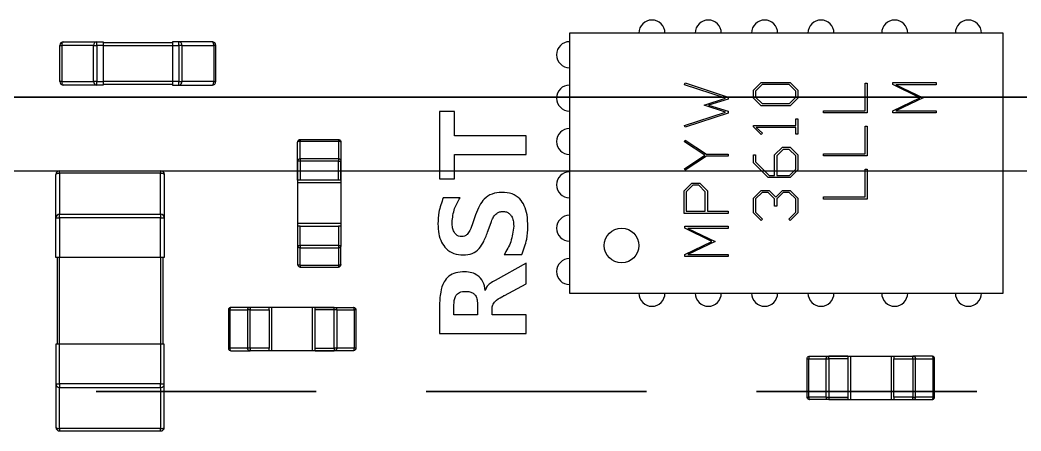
# Model space of a CAD drawing. Header units: millimetres. Extents: x 76 to 188, y 101 to 163.
# Drawn here: x 123.14 to 128.92, y 115.95 to 118.31 of the extents above; entities that cross this region are included whole.
import ezdxf

# ---------------------------------------------------------------- set-up
doc = ezdxf.new("R2010")
doc.units = ezdxf.units.MM
doc.linetypes.add('HIDDEN', pattern=[1.905, 1.27, -0.635])

msp = doc.modelspace()

# ---------------------------------------------------------------- linework, layer by layer
at = {"color": 7, "linetype": 'Continuous', "lineweight": 25}
for p, q in [((126.3143, 118.2394), (126.3143, 116.7394)), ((128.8143, 118.2394), (126.3143, 118.2394)), ((128.8143, 116.7394), (128.8143, 118.2394)), ((123.3956, 118.1894), (123.5881, 118.1894)), ((123.5881, 118.1681), (123.5881, 118.1894)), ((123.5881, 118.1894), (123.6243, 118.1894)), ((123.6243, 118.1894), (123.6243, 118.1681)), ((124.0243, 118.1831), (123.6243, 118.1831)), ((124.0605, 118.1894), (124.0243, 118.1894)), ((124.0243, 118.1894), (124.0243, 118.1681)), ((124.0605, 118.1681), (124.0605, 118.1894)), ((124.2531, 118.1894), (124.0605, 118.1894)), ((123.3743, 118.1681), (123.3866, 118.1681)), ((123.3743, 117.9606), (123.3743, 118.1681)), ((123.3866, 118.1681), (123.3866, 117.9606)), ((123.5689, 118.1681), (123.3866, 118.1681)), ((123.5689, 118.1681), (123.5881, 118.1681)), ((123.5689, 117.9606), (123.5689, 118.1681)), ((123.6243, 118.1681), (123.5881, 118.1681)), ((123.5881, 118.1681), (123.5881, 117.9606)), ((123.6243, 118.1681), (123.6243, 117.9606)), ((123.6243, 118.1681), (124.0243, 118.1681)), ((124.0243, 118.1681), (124.0243, 117.9606)), ((124.0243, 118.1681), (124.0605, 118.1681)), ((124.0605, 118.1681), (124.0605, 117.9606)), ((124.0798, 118.1681), (124.0605, 118.1681)), ((124.0798, 117.9606), (124.0798, 118.1681)), ((124.0798, 118.1681), (124.262, 118.1681)), ((124.262, 118.1681), (124.262, 117.9606)), ((124.2743, 118.1681), (124.262, 118.1681)), ((124.2743, 117.9606), (124.2743, 118.1681)), ((123.3866, 117.9606), (123.3743, 117.9606)), ((123.3866, 117.9606), (123.5689, 117.9606)), ((123.5881, 117.9606), (123.5689, 117.9606)), ((123.5881, 117.9394), (123.5881, 117.9606)), ((123.5881, 117.9606), (123.6243, 117.9606)), ((123.6243, 117.9606), (123.6243, 117.9394)), ((124.0243, 117.9606), (123.6243, 117.9606)), ((124.0605, 117.9606), (124.0243, 117.9606)), ((124.0243, 117.9606), (124.0243, 117.9394)), ((124.0605, 117.9394), (124.0605, 117.9606)), ((124.0605, 117.9606), (124.0798, 117.9606)), ((124.262, 117.9606), (124.0798, 117.9606)), ((124.262, 117.9606), (124.2743, 117.9606)), ((126.9772, 117.9405), (126.9806, 117.9516)), ((126.9806, 117.9516), (127.2281, 117.8697)), ((127.3756, 117.91), (127.4198, 117.9543)), ((127.4198, 117.9543), (127.5865, 117.9543)), ((127.5865, 117.9543), (127.6306, 117.91)), ((128.0187, 117.7914), (128.0187, 117.9505)), ((128.0187, 117.9505), (128.0306, 117.9505)), ((128.0306, 117.9505), (128.0306, 117.7791)), ((128.1781, 117.942), (128.1781, 117.9535)), ((128.1781, 117.9535), (128.4281, 117.9535)), ((128.4281, 117.9535), (128.4281, 117.9411)), ((123.5881, 117.9394), (123.3956, 117.9394)), ((123.6243, 117.9394), (123.5881, 117.9394)), ((123.6243, 117.9456), (124.0243, 117.9456)), ((124.0243, 117.9394), (124.0605, 117.9394)), ((124.0605, 117.9394), (124.2531, 117.9394)), ((127.2128, 117.8645), (126.9772, 117.9405)), ((127.3756, 117.8645), (127.3756, 117.91)), ((127.4244, 117.942), (127.3875, 117.905)), ((127.3875, 117.905), (127.3875, 117.8695)), ((127.5817, 117.942), (127.4244, 117.942)), ((127.6187, 117.905), (127.5817, 117.942)), ((127.6187, 117.8693), (127.6187, 117.905)), ((127.6306, 117.91), (127.6306, 117.8645)), ((128.3341, 117.8662), (128.1781, 117.942)), ((128.1964, 117.9411), (128.3531, 117.8662)), ((128.4281, 117.9411), (128.1964, 117.9411)), ((127.0913, 117.8238), (127.2128, 117.8645)), ((127.2281, 117.8591), (127.1149, 117.824)), ((127.2281, 117.8697), (127.2281, 117.8591)), ((127.4196, 117.8204), (127.3756, 117.8645)), ((127.3875, 117.8695), (127.4244, 117.8327)), ((127.4244, 117.8327), (127.5819, 117.8327)), ((127.5819, 117.8327), (127.6187, 117.8693)), ((127.6306, 117.8645), (127.5867, 117.8204)), ((128.1781, 117.7903), (128.3341, 117.8662)), ((128.3531, 117.8662), (128.1964, 117.7914)), ((125.5641, 117.7872), (125.5641, 117.3995)), ((125.6507, 117.7872), (125.5641, 117.7872)), ((125.6507, 117.6476), (125.6507, 117.7872)), ((126.9772, 117.7072), (127.2128, 117.7835)), ((127.2281, 117.7782), (126.9806, 117.6964)), ((127.2128, 117.7835), (127.0913, 117.8238)), ((127.1149, 117.824), (127.2281, 117.7887)), ((127.2281, 117.7887), (127.2281, 117.7782)), ((127.5867, 117.8204), (127.4196, 117.8204)), ((127.7781, 117.7914), (128.0187, 117.7914)), ((127.7781, 117.7791), (127.7781, 117.7914)), ((128.0306, 117.7791), (127.7781, 117.7791)), ((128.1781, 117.7791), (128.1781, 117.7903)), ((128.4281, 117.7791), (128.1781, 117.7791)), ((128.1964, 117.7914), (128.4281, 117.7914)), ((128.4281, 117.7914), (128.4281, 117.7791)), ((127.6187, 117.7074), (127.6187, 117.7454)), ((127.6187, 117.7454), (127.6306, 117.7454)), ((127.6306, 117.7454), (127.6306, 117.6573)), ((126.9806, 117.6964), (126.9772, 117.7072)), ((127.3756, 117.7074), (127.6187, 117.7074)), ((127.3756, 117.6987), (127.3756, 117.7074)), ((127.42, 117.6554), (127.3756, 117.6987)), ((127.3912, 117.6953), (127.4274, 117.6627)), ((127.6187, 117.6953), (127.3912, 117.6953)), ((127.4274, 117.6627), (127.42, 117.6554)), ((127.6187, 117.6573), (127.6187, 117.6953)), ((128.0187, 117.5431), (128.0187, 117.7022)), ((128.0187, 117.7022), (128.0306, 117.7022)), ((128.0306, 117.7022), (128.0306, 117.5307)), ((124.7601, 117.6256), (124.9811, 117.6256)), ((124.7601, 117.6159), (124.9811, 117.6159)), ((126.0641, 117.6476), (125.6507, 117.6476)), ((126.0641, 117.5392), (126.0641, 117.6476)), ((126.9768, 117.6126), (126.9816, 117.622)), ((127.095, 117.5351), (126.9768, 117.6126)), ((126.9816, 117.622), (127.1046, 117.5412)), ((127.6306, 117.6573), (127.6187, 117.6573)), ((127.4971, 117.5366), (127.5414, 117.5809)), ((127.546, 117.5685), (127.5092, 117.5314)), ((127.5414, 117.5809), (127.5865, 117.5809)), ((127.5817, 117.5685), (127.546, 117.5685)), ((127.6187, 117.5316), (127.5817, 117.5685)), ((127.5865, 117.5809), (127.6306, 117.5366)), ((124.7456, 117.5011), (124.7456, 117.3906)), ((124.7456, 117.3906), (124.7456, 117.5011)), ((124.7458, 117.3906), (124.7458, 117.5006)), ((124.7601, 117.5156), (124.9811, 117.5156)), ((124.9811, 117.5011), (124.7601, 117.5011)), ((124.7601, 117.5011), (124.7601, 117.3906)), ((124.9811, 117.3906), (124.9811, 117.5011)), ((124.9953, 117.5006), (124.9953, 117.3906)), ((124.9956, 117.3906), (124.9956, 117.5011)), ((124.9956, 117.5011), (124.9956, 117.3906)), ((125.6507, 117.3995), (125.6507, 117.5392)), ((125.6507, 117.5392), (126.0641, 117.5392)), ((126.9768, 117.4574), (127.095, 117.5351)), ((127.1048, 117.5289), (126.9816, 117.4482)), ((127.1046, 117.5412), (127.2281, 117.5412)), ((127.2281, 117.5289), (127.1048, 117.5289)), ((127.2281, 117.5412), (127.2281, 117.5289)), ((127.3756, 117.5374), (127.3875, 117.5374)), ((127.3756, 117.4911), (127.3756, 117.5374)), ((127.4601, 117.4065), (127.3756, 117.4911)), ((127.3875, 117.5374), (127.3875, 117.4961)), ((127.3875, 117.4961), (127.465, 117.4188)), ((127.4971, 117.4188), (127.4971, 117.5366)), ((127.5092, 117.5314), (127.5092, 117.4188)), ((127.6187, 117.4553), (127.6187, 117.5316)), ((127.6306, 117.5366), (127.6306, 117.4505)), ((127.7781, 117.5431), (128.0187, 117.5431)), ((127.7781, 117.5307), (127.7781, 117.5431)), ((128.0306, 117.5307), (127.7781, 117.5307)), ((123.3731, 117.4322), (123.3731, 117.4456)), ((123.3731, 117.4456), (123.9556, 117.4456)), ((123.9556, 117.4322), (123.3731, 117.4322)), ((123.3731, 117.4322), (123.3731, 117.1956)), ((123.9556, 117.4456), (123.9556, 117.4322)), ((123.9556, 117.1956), (123.9556, 117.4322)), ((126.9816, 117.4482), (126.9768, 117.4574)), ((127.5819, 117.4188), (127.6187, 117.4553)), ((127.6306, 117.4505), (127.5867, 117.4065)), ((128.0187, 117.2947), (128.0187, 117.4539)), ((128.0187, 117.4539), (128.0306, 117.4539)), ((128.0306, 117.4539), (128.0306, 117.2824)), ((123.3518, 117.1744), (123.3518, 117.4244)), ((123.9768, 117.4244), (123.9768, 117.1744)), ((124.7456, 117.3906), (124.7456, 117.3756)), ((124.7456, 117.3756), (124.7456, 117.1406)), ((124.9956, 117.3756), (124.7456, 117.3756)), ((124.9811, 117.3906), (124.7601, 117.3906)), ((124.9956, 117.3906), (124.9956, 117.3756)), ((124.9956, 117.3756), (124.9956, 117.1406)), ((125.5641, 117.3995), (125.6507, 117.3995)), ((126.9756, 117.3298), (127.0198, 117.3741)), ((127.0198, 117.3741), (127.065, 117.3741)), ((127.065, 117.3741), (127.1092, 117.3298)), ((127.5867, 117.4065), (127.4601, 117.4065)), ((127.465, 117.4188), (127.4971, 117.4188)), ((127.5092, 117.4188), (127.5819, 117.4188)), ((126.9756, 117.1997), (126.9756, 117.3298)), ((127.0244, 117.3618), (126.9875, 117.3246)), ((126.9875, 117.3246), (126.9875, 117.212)), ((127.0601, 117.3618), (127.0244, 117.3618)), ((127.0971, 117.3248), (127.0601, 117.3618)), ((127.0971, 117.212), (127.0971, 117.3248)), ((127.1092, 117.3298), (127.1092, 117.212)), ((127.3756, 117.2883), (127.4198, 117.3325)), ((127.4246, 117.3202), (127.3875, 117.283)), ((127.4198, 117.3325), (127.465, 117.3325)), ((127.4601, 117.3202), (127.4246, 117.3202)), ((127.4971, 117.2832), (127.4601, 117.3202)), ((127.465, 117.3325), (127.5032, 117.2929)), ((127.5032, 117.2929), (127.5414, 117.3325)), ((127.546, 117.3202), (127.5092, 117.283)), ((127.5414, 117.3325), (127.5865, 117.3325)), ((127.5817, 117.3202), (127.546, 117.3202)), ((127.6187, 117.2832), (127.5817, 117.3202)), ((127.5865, 117.3325), (127.6306, 117.2883)), ((125.6823, 117.2903), (125.586, 117.2903)), ((127.3756, 117.2022), (127.3756, 117.2883)), ((127.3875, 117.283), (127.3875, 117.2072)), ((127.4971, 117.2419), (127.4971, 117.2832)), ((127.5092, 117.283), (127.5092, 117.2419)), ((127.6187, 117.207), (127.6187, 117.2832)), ((127.6306, 117.2883), (127.6306, 117.2022)), ((127.7781, 117.2947), (128.0187, 117.2947)), ((127.7781, 117.2824), (127.7781, 117.2947)), ((128.0306, 117.2824), (127.7781, 117.2824)), ((127.2281, 117.1997), (126.9756, 117.1997)), ((126.9875, 117.212), (127.0971, 117.212)), ((127.1092, 117.212), (127.2281, 117.212)), ((127.2281, 117.212), (127.2281, 117.1997)), ((127.42, 117.1588), (127.3756, 117.2022)), ((127.3875, 117.2072), (127.4274, 117.1661)), ((127.5092, 117.2419), (127.4971, 117.2419)), ((127.5788, 117.1661), (127.6187, 117.207)), ((127.6306, 117.2022), (127.5861, 117.1588)), ((123.3518, 117.1744), (123.3731, 117.1744)), ((123.3518, 116.9456), (123.3518, 117.1744)), ((123.3731, 117.1744), (123.3731, 117.1956)), ((123.3731, 117.1956), (123.9556, 117.1956)), ((123.9556, 117.1744), (123.3731, 117.1744)), ((123.3731, 117.1744), (123.3731, 116.9456)), ((123.9556, 117.1956), (123.9556, 117.1744)), ((123.9556, 117.1744), (123.9768, 117.1744)), ((123.9556, 116.9456), (123.9556, 117.1744)), ((123.9768, 117.1744), (123.9768, 116.9456)), ((124.7456, 117.1406), (124.7456, 117.1256)), ((124.9956, 117.1406), (124.7456, 117.1406)), ((124.9956, 117.1406), (124.9956, 117.1256)), ((125.7724, 117.1924), (125.7564, 117.1456)), ((125.8445, 117.1004), (125.8633, 117.1538)), ((127.4274, 117.1661), (127.42, 117.1588)), ((127.5861, 117.1588), (127.5788, 117.1661)), ((124.7456, 117.1256), (124.7456, 117.0151)), ((124.7601, 117.0151), (124.7601, 117.1256)), ((124.7601, 117.1256), (124.9811, 117.1256)), ((124.9811, 117.1256), (124.9811, 117.0151)), ((124.9953, 117.1256), (124.9953, 117.0156)), ((126.9781, 117.1143), (126.9781, 117.1258)), ((126.9781, 117.1258), (127.2281, 117.1258)), ((127.1341, 117.0385), (126.9781, 117.1143)), ((126.9964, 117.1134), (127.1531, 117.0385)), ((127.2281, 117.1134), (126.9964, 117.1134)), ((127.2281, 117.1258), (127.2281, 117.1134)), ((126.9781, 116.9627), (127.1341, 117.0385)), ((127.1531, 117.0385), (126.9964, 116.9637)), ((124.9811, 117.0151), (124.7601, 117.0151)), ((124.7601, 117.0006), (124.9811, 117.0006)), ((123.3731, 116.9456), (123.3518, 116.9456)), ((123.3581, 116.9456), (123.3581, 116.4456)), ((123.9556, 116.9456), (123.3731, 116.9456)), ((123.3731, 116.4456), (123.3731, 116.9456)), ((123.9768, 116.9456), (123.9556, 116.9456)), ((123.9556, 116.9456), (123.9556, 116.4456)), ((123.9706, 116.4456), (123.9706, 116.9456)), ((126.0641, 116.9124), (125.8843, 116.8133)), ((125.9366, 116.9623), (126.0388, 116.9623)), ((126.0641, 116.7934), (126.0641, 116.9124)), ((126.9781, 116.9514), (126.9781, 116.9627)), ((127.2281, 116.9514), (126.9781, 116.9514)), ((126.9964, 116.9637), (127.2281, 116.9637)), ((127.2281, 116.9637), (127.2281, 116.9514)), ((124.9811, 116.9003), (124.7601, 116.9003)), ((124.7601, 116.8906), (124.9811, 116.8906)), ((125.9381, 116.7271), (126.0641, 116.7934)), ((126.3143, 116.7394), (128.8143, 116.7394)), ((124.3468, 116.6436), (124.3468, 116.4226)), ((124.3565, 116.4226), (124.3565, 116.6436)), ((124.4568, 116.6436), (124.4568, 116.4226)), ((124.5818, 116.6581), (124.4713, 116.6581)), ((124.4713, 116.6436), (124.5818, 116.6436)), ((124.4713, 116.4226), (124.4713, 116.6436)), ((124.5968, 116.6581), (124.5818, 116.6581)), ((124.5818, 116.6436), (124.5818, 116.4226)), ((124.8318, 116.6581), (124.5968, 116.6581)), ((124.5968, 116.4081), (124.5968, 116.6581)), ((124.8318, 116.4081), (124.8318, 116.6581)), ((124.8468, 116.6581), (124.8318, 116.6581)), ((124.9573, 116.6581), (124.8468, 116.6581)), ((124.8468, 116.6581), (124.9573, 116.6581)), ((124.8468, 116.6579), (124.9568, 116.6579)), ((124.9573, 116.6436), (124.8468, 116.6436)), ((124.8468, 116.4226), (124.8468, 116.6436)), ((124.9573, 116.4226), (124.9573, 116.6436)), ((124.9718, 116.6436), (124.9718, 116.4226)), ((125.0721, 116.6436), (125.0721, 116.4226)), ((125.0818, 116.6436), (125.0818, 116.4226)), ((125.5641, 116.6643), (125.5641, 116.5076)), ((125.6472, 116.616), (125.6472, 116.6671)), ((125.7837, 116.6671), (125.7837, 116.616)), ((125.8668, 116.616), (125.8668, 116.6507)), ((125.7837, 116.616), (125.6472, 116.616)), ((126.0641, 116.616), (125.8668, 116.616)), ((126.0641, 116.5076), (126.0641, 116.616)), ((125.5641, 116.5076), (126.0641, 116.5076)), ((123.3518, 116.4456), (123.3518, 116.2169)), ((123.3731, 116.4456), (123.3518, 116.4456)), ((123.3731, 116.2169), (123.3731, 116.4456)), ((123.9556, 116.4456), (123.3731, 116.4456)), ((123.9556, 116.4456), (123.9556, 116.2169)), ((123.9768, 116.4456), (123.9556, 116.4456)), ((123.9768, 116.2169), (123.9768, 116.4456)), ((124.5818, 116.4226), (124.4713, 116.4226)), ((124.5818, 116.4084), (124.4718, 116.4084)), ((124.5968, 116.4081), (124.5818, 116.4081)), ((124.8318, 116.4081), (124.5968, 116.4081)), ((124.8468, 116.4081), (124.8318, 116.4081)), ((124.8468, 116.4226), (124.9573, 116.4226)), ((124.9568, 116.4084), (124.8468, 116.4084)), ((124.8468, 116.4081), (124.9573, 116.4081)), ((124.9573, 116.4081), (124.8468, 116.4081)), ((127.6843, 116.1414), (127.6843, 116.3624)), ((127.694, 116.1414), (127.694, 116.3624)), ((127.7943, 116.1414), (127.7943, 116.3624)), ((127.9193, 116.3769), (127.8088, 116.3769)), ((127.8088, 116.3769), (127.9193, 116.3769)), ((127.8088, 116.3624), (127.8088, 116.1414)), ((127.9193, 116.3624), (127.8088, 116.3624)), ((127.8093, 116.3766), (127.9193, 116.3766)), ((127.9193, 116.3769), (127.9343, 116.3769)), ((127.9193, 116.3624), (127.9193, 116.1414)), ((127.9343, 116.3769), (128.1693, 116.3769)), ((127.9343, 116.3769), (127.9343, 116.1269)), ((128.1693, 116.3769), (128.1843, 116.3769)), ((128.1693, 116.3769), (128.1693, 116.1269)), ((128.1843, 116.3766), (128.2943, 116.3766)), ((128.1843, 116.1414), (128.1843, 116.3624)), ((128.1843, 116.3624), (128.2948, 116.3624)), ((128.2948, 116.3624), (128.2948, 116.1414)), ((128.3093, 116.1414), (128.3093, 116.3624)), ((128.4096, 116.3624), (128.4096, 116.1414)), ((128.4193, 116.1414), (128.4193, 116.3624)), ((123.3518, 116.2169), (123.3731, 116.2169)), ((123.3518, 116.2169), (123.3518, 115.9669)), ((123.3731, 116.2169), (123.3731, 116.1956)), ((123.9556, 116.2169), (123.3731, 116.2169)), ((123.9556, 116.1956), (123.9556, 116.2169)), ((123.9556, 116.2169), (123.9768, 116.2169)), ((123.9768, 115.9669), (123.9768, 116.2169)), ((123.3731, 116.1956), (123.9556, 116.1956)), ((123.3731, 115.959), (123.3731, 116.1956)), ((123.9556, 116.1956), (123.9556, 115.959)), ((127.8088, 116.1414), (127.9193, 116.1414)), ((127.8088, 116.1269), (127.9193, 116.1269)), ((127.9193, 116.1269), (127.8088, 116.1269)), ((127.9193, 116.1271), (127.8093, 116.1271)), ((127.9193, 116.1269), (127.9343, 116.1269)), ((127.9343, 116.1269), (128.1693, 116.1269)), ((128.1693, 116.1269), (128.1843, 116.1269)), ((128.2948, 116.1414), (128.1843, 116.1414)), ((128.1843, 116.1269), (128.2948, 116.1269)), ((123.9556, 115.959), (123.3731, 115.959)), ((123.3731, 115.959), (123.3731, 115.9456)), ((123.3731, 115.9456), (123.9556, 115.9456)), ((123.9556, 115.9456), (123.9556, 115.959))]:
    msp.add_line(p, q, dxfattribs=at)
at = {"color": 6, "linetype": 'Continuous', "lineweight": 35}
msp.add_line((121.9093, 117.8694), (139.7799, 117.8694), dxfattribs=at)
at = {"color": 30, "linetype": 'Continuous', "lineweight": 25}
msp.add_line((133.168, 117.4439), (105.7038, 117.4439), dxfattribs=at)
at = {"color": 30, "linetype": 'HIDDEN', "lineweight": 35}
msp.add_line((114.0578, 116.1739), (131.8592, 116.1739), dxfattribs=at)
at = {"color": 7, "linetype": 'Continuous', "lineweight": 25, "flags": 128}
for points in [[(123.3866, 118.1681), (123.3868, 118.1723), (123.3873, 118.1763), (123.3881, 118.1799), (123.3892, 118.1832), (123.3906, 118.1858), (123.3921, 118.1878), (123.3938, 118.189), (123.3956, 118.1894)], [(124.262, 118.1681), (124.2618, 118.1723), (124.2613, 118.1763), (124.2605, 118.1799), (124.2594, 118.1832), (124.258, 118.1858), (124.2565, 118.1878), (124.2548, 118.189), (124.2531, 118.1894)], [(123.3956, 117.9394), (123.3938, 117.9398), (123.3921, 117.941), (123.3906, 117.943), (123.3892, 117.9456), (123.3881, 117.9488), (123.3873, 117.9525), (123.3868, 117.9565), (123.3866, 117.9606)], [(124.2531, 117.9394), (124.2548, 117.9398), (124.2565, 117.941), (124.258, 117.943), (124.2594, 117.9456), (124.2605, 117.9488), (124.2613, 117.9525), (124.2618, 117.9565), (124.262, 117.9606)], [(123.3518, 117.4244), (123.3522, 117.4259), (123.3534, 117.4274), (123.3554, 117.4287), (123.358, 117.4299), (123.3613, 117.4309), (123.3649, 117.4316), (123.3689, 117.4321), (123.3731, 117.4322)], [(123.9556, 117.4322), (123.9597, 117.4321), (123.9637, 117.4316), (123.9674, 117.4309), (123.9706, 117.4299), (123.9732, 117.4287), (123.9752, 117.4274), (123.9764, 117.4259), (123.9768, 117.4244)], [(123.3518, 115.9669), (123.3522, 115.9654), (123.3534, 115.9639), (123.3554, 115.9625), (123.358, 115.9613), (123.3613, 115.9604), (123.3649, 115.9596), (123.3689, 115.9592), (123.3731, 115.959)], [(123.9556, 115.959), (123.9597, 115.9592), (123.9637, 115.9596), (123.9674, 115.9604), (123.9706, 115.9613), (123.9732, 115.9625), (123.9752, 115.9639), (123.9764, 115.9654), (123.9768, 115.9669)]]:
    msp.add_lwpolyline(points, dxfattribs=at)
at = {"color": 7, "linetype": 'Continuous', "lineweight": 25}
msp.add_circle((126.6143, 117.0144), 0.1, dxfattribs=at)
for centre, radius, start, end in [((126.7893, 118.2394), 0.075, 0, 180), ((127.1143, 118.2394), 0.075, 0, 180), ((127.4393, 118.2394), 0.075, 0, 180), ((127.7643, 118.2394), 0.075, 0, 180), ((128.1893, 118.2394), 0.075, 0, 180), ((128.6143, 118.2394), 0.075, 0, 180), ((123.3956, 118.1681), 0.0212, 90, 180), ((123.5892, 118.1691), 0.0203, 92.92674, 182.65448), ((124.0594, 118.1691), 0.0203, 357.34552, 87.07326), ((124.2531, 118.1681), 0.0213, 0, 90), ((126.3143, 118.1144), 0.075, 90, 270), ((123.3956, 117.9606), 0.0212, 180, 270), ((123.5892, 117.9597), 0.0203, 177.34552, 267.07326), ((124.0594, 117.9597), 0.0203, 272.92674, 2.65448), ((124.2531, 117.9606), 0.0213, 270, 0), ((126.3143, 117.8644), 0.075, 90, 270), ((126.3143, 117.6144), 0.075, 90, 270), ((123.3731, 117.4244), 0.0213, 90, 180), ((123.9556, 117.4244), 0.0212, 0, 90), ((126.3143, 117.3644), 0.075, 90, 270), ((123.3731, 117.1744), 0.0213, 90, 180), ((123.9556, 117.1744), 0.0212, 0, 90), ((126.3143, 117.1144), 0.075, 90, 270), ((126.3143, 116.8644), 0.075, 90, 270), ((126.7893, 116.7394), 0.075, 180, 0), ((127.1143, 116.7394), 0.075, 180, 0), ((127.4393, 116.7394), 0.075, 180, 0), ((127.7643, 116.7394), 0.075, 180, 0), ((128.1893, 116.7394), 0.075, 180, 0), ((128.6143, 116.7394), 0.075, 180, 0), ((123.3731, 116.2169), 0.0213, 180, 270), ((123.9556, 116.2169), 0.0213, 270, 0), ((123.3731, 115.9669), 0.0213, 180, 270), ((123.9556, 115.9669), 0.0212, 270, 0)]:
    msp.add_arc(centre, radius, start, end, dxfattribs=at)
for points in [[(124.7456, 117.6111), (124.7458, 117.613), (124.7462, 117.6168), (124.7496, 117.6216), (124.7544, 117.625), (124.7582, 117.6254), (124.7601, 117.6256)], [(124.7601, 117.6159), (124.7582, 117.6159), (124.7544, 117.6157), (124.7496, 117.6146), (124.7462, 117.613), (124.7458, 117.6118), (124.7456, 117.6111)], [(124.7456, 117.5011), (124.7456, 117.5026), (124.7456, 117.5057), (124.7456, 117.5295), (124.7456, 117.5648), (124.7456, 117.5957), (124.7456, 117.6111)], [(124.7601, 117.6256), (124.7601, 117.6255), (124.7601, 117.6252), (124.7601, 117.6231), (124.7601, 117.62), (124.7601, 117.6173), (124.7601, 117.6159)], [(124.7601, 117.5156), (124.7601, 117.517), (124.7601, 117.5198), (124.7601, 117.5415), (124.7601, 117.5736), (124.7601, 117.6018), (124.7601, 117.6159)], [(124.9811, 117.6256), (124.9811, 117.6255), (124.9811, 117.6252), (124.9811, 117.6231), (124.9811, 117.62), (124.9811, 117.6173), (124.9811, 117.6159)], [(124.9811, 117.6256), (124.983, 117.6254), (124.9868, 117.625), (124.9916, 117.6216), (124.9949, 117.6168), (124.9953, 117.613), (124.9956, 117.6111)], [(124.9811, 117.6159), (124.9811, 117.6018), (124.9811, 117.5736), (124.9811, 117.5415), (124.9811, 117.5198), (124.9811, 117.517), (124.9811, 117.5156)], [(124.9956, 117.6111), (124.9953, 117.6118), (124.9949, 117.613), (124.9916, 117.6146), (124.9868, 117.6157), (124.983, 117.6159), (124.9811, 117.6159)], [(124.9956, 117.6111), (124.9956, 117.5957), (124.9956, 117.5648), (124.9956, 117.5295), (124.9956, 117.5057), (124.9956, 117.5026), (124.9956, 117.5011)], [(124.7456, 117.5011), (124.7458, 117.503), (124.7462, 117.5068), (124.7496, 117.5116), (124.7544, 117.515), (124.7582, 117.5154), (124.7601, 117.5156)], [(124.7601, 117.5011), (124.7582, 117.5011), (124.7544, 117.5011), (124.7496, 117.5011), (124.7462, 117.5011), (124.7458, 117.5011), (124.7456, 117.5011)], [(124.7601, 117.5156), (124.7601, 117.5154), (124.7601, 117.515), (124.7601, 117.5116), (124.7601, 117.5068), (124.7601, 117.503), (124.7601, 117.5011)], [(124.9811, 117.5156), (124.983, 117.5154), (124.9868, 117.515), (124.9916, 117.5116), (124.9949, 117.5068), (124.9953, 117.503), (124.9956, 117.5011)], [(124.9811, 117.5156), (124.9811, 117.5154), (124.9811, 117.515), (124.9811, 117.5116), (124.9811, 117.5068), (124.9811, 117.503), (124.9811, 117.5011)], [(124.9811, 117.5011), (124.983, 117.5011), (124.9868, 117.5011), (124.9916, 117.5011), (124.9949, 117.5011), (124.9953, 117.5011), (124.9956, 117.5011)], [(124.7601, 117.3906), (124.7582, 117.3906), (124.7544, 117.3906), (124.7496, 117.3906), (124.7462, 117.3906), (124.7458, 117.3906), (124.7456, 117.3906)], [(124.9956, 117.3906), (124.9953, 117.3906), (124.9949, 117.3906), (124.9916, 117.3906), (124.9868, 117.3906), (124.983, 117.3906), (124.9811, 117.3906)], [(124.7601, 117.1256), (124.7582, 117.1256), (124.7544, 117.1256), (124.7496, 117.1256), (124.7462, 117.1256), (124.7458, 117.1256), (124.7456, 117.1256)], [(124.9956, 117.1256), (124.9953, 117.1256), (124.9949, 117.1256), (124.9916, 117.1256), (124.9868, 117.1256), (124.983, 117.1256), (124.9811, 117.1256)], [(124.7456, 117.0151), (124.7456, 117.0136), (124.7456, 117.0106), (124.7456, 116.9867), (124.7456, 116.9515), (124.7456, 116.9206), (124.7456, 116.9051)], [(124.7456, 117.0151), (124.7458, 117.0151), (124.7462, 117.0151), (124.7496, 117.0151), (124.7544, 117.0151), (124.7582, 117.0151), (124.7601, 117.0151)], [(124.7601, 117.0006), (124.7582, 117.0009), (124.7544, 117.0013), (124.7496, 117.0046), (124.7462, 117.0094), (124.7458, 117.0132), (124.7456, 117.0151)], [(124.7601, 117.0151), (124.7601, 117.0132), (124.7601, 117.0094), (124.7601, 117.0046), (124.7601, 117.0013), (124.7601, 117.0009), (124.7601, 117.0006)], [(124.7601, 116.9003), (124.7601, 116.9144), (124.7601, 116.9426), (124.7601, 116.9747), (124.7601, 116.9965), (124.7601, 116.9993), (124.7601, 117.0006)], [(124.9956, 117.0151), (124.9953, 117.0132), (124.9949, 117.0094), (124.9916, 117.0046), (124.9868, 117.0013), (124.983, 117.0009), (124.9811, 117.0006)], [(124.9811, 117.0151), (124.9811, 117.0132), (124.9811, 117.0094), (124.9811, 117.0046), (124.9811, 117.0013), (124.9811, 117.0009), (124.9811, 117.0006)], [(124.9811, 117.0151), (124.983, 117.0151), (124.9868, 117.0151), (124.9916, 117.0151), (124.9949, 117.0151), (124.9953, 117.0151), (124.9956, 117.0151)], [(124.9811, 117.0006), (124.9811, 116.9993), (124.9811, 116.9965), (124.9811, 116.9747), (124.9811, 116.9426), (124.9811, 116.9144), (124.9811, 116.9003)], [(124.9956, 116.9051), (124.9956, 116.9206), (124.9956, 116.9515), (124.9956, 116.9867), (124.9956, 117.0106), (124.9956, 117.0136), (124.9956, 117.0151)], [(124.7601, 116.9003), (124.7582, 116.9004), (124.7544, 116.9006), (124.7496, 116.9017), (124.7462, 116.9033), (124.7458, 116.9045), (124.7456, 116.9051)], [(124.7456, 116.9051), (124.7458, 116.9032), (124.7462, 116.8994), (124.7496, 116.8946), (124.7544, 116.8913), (124.7582, 116.8909), (124.7601, 116.8906)], [(124.7601, 116.9003), (124.7601, 116.899), (124.7601, 116.8962), (124.7601, 116.8931), (124.7601, 116.891), (124.7601, 116.8908), (124.7601, 116.8906)], [(124.9956, 116.9051), (124.9953, 116.9045), (124.9949, 116.9033), (124.9916, 116.9017), (124.9868, 116.9006), (124.983, 116.9004), (124.9811, 116.9003)], [(124.9811, 116.8906), (124.983, 116.8909), (124.9868, 116.8913), (124.9916, 116.8946), (124.9949, 116.8994), (124.9953, 116.9032), (124.9956, 116.9051)], [(124.9811, 116.9003), (124.9811, 116.899), (124.9811, 116.8962), (124.9811, 116.8931), (124.9811, 116.891), (124.9811, 116.8908), (124.9811, 116.8906)], [(124.3613, 116.6581), (124.3594, 116.6579), (124.3556, 116.6575), (124.3508, 116.6541), (124.3475, 116.6493), (124.347, 116.6455), (124.3468, 116.6436)], [(124.3565, 116.6436), (124.3551, 116.6436), (124.3524, 116.6436), (124.3493, 116.6436), (124.3472, 116.6436), (124.3469, 116.6436), (124.3468, 116.6436)], [(124.3565, 116.6436), (124.3566, 116.6455), (124.3567, 116.6493), (124.3578, 116.6541), (124.3594, 116.6575), (124.3607, 116.6579), (124.3613, 116.6581)], [(124.3565, 116.6436), (124.3706, 116.6436), (124.3988, 116.6436), (124.4309, 116.6436), (124.4527, 116.6436), (124.4554, 116.6436), (124.4568, 116.6436)], [(124.4713, 116.6581), (124.4698, 116.6581), (124.4668, 116.6581), (124.4429, 116.6581), (124.4077, 116.6581), (124.3768, 116.6581), (124.3613, 116.6581)], [(124.4568, 116.6436), (124.457, 116.6455), (124.4575, 116.6493), (124.4608, 116.6541), (124.4656, 116.6575), (124.4694, 116.6579), (124.4713, 116.6581)], [(124.4713, 116.6436), (124.4694, 116.6436), (124.4656, 116.6436), (124.4608, 116.6436), (124.4575, 116.6436), (124.457, 116.6436), (124.4568, 116.6436)], [(124.4713, 116.6581), (124.4713, 116.6579), (124.4713, 116.6575), (124.4713, 116.6541), (124.4713, 116.6493), (124.4713, 116.6455), (124.4713, 116.6436)], [(124.5818, 116.6436), (124.5818, 116.6455), (124.5818, 116.6493), (124.5818, 116.6541), (124.5818, 116.6575), (124.5818, 116.6579), (124.5818, 116.6581)], [(124.8468, 116.6436), (124.8468, 116.6455), (124.8468, 116.6493), (124.8468, 116.6541), (124.8468, 116.6575), (124.8468, 116.6579), (124.8468, 116.6581)], [(124.9573, 116.6436), (124.9573, 116.6455), (124.9573, 116.6493), (124.9573, 116.6541), (124.9573, 116.6575), (124.9573, 116.6579), (124.9573, 116.6581)], [(124.9573, 116.6581), (124.9592, 116.6579), (124.963, 116.6575), (124.9678, 116.6541), (124.9712, 116.6493), (124.9716, 116.6455), (124.9718, 116.6436)], [(124.9573, 116.6581), (124.9588, 116.6581), (124.9618, 116.6581), (124.9857, 116.6581), (125.0209, 116.6581), (125.0519, 116.6581), (125.0673, 116.6581)], [(124.9718, 116.6436), (124.9716, 116.6436), (124.9712, 116.6436), (124.9678, 116.6436), (124.963, 116.6436), (124.9592, 116.6436), (124.9573, 116.6436)], [(124.9718, 116.6436), (124.9732, 116.6436), (124.9759, 116.6436), (124.9977, 116.6436), (125.0298, 116.6436), (125.058, 116.6436), (125.0721, 116.6436)], [(125.0721, 116.6436), (125.072, 116.6455), (125.0719, 116.6493), (125.0708, 116.6541), (125.0692, 116.6575), (125.0679, 116.6579), (125.0673, 116.6581)], [(125.0673, 116.6581), (125.0692, 116.6579), (125.073, 116.6575), (125.0778, 116.6541), (125.0812, 116.6493), (125.0816, 116.6455), (125.0818, 116.6436)], [(125.0818, 116.6436), (125.0817, 116.6436), (125.0814, 116.6436), (125.0793, 116.6436), (125.0762, 116.6436), (125.0735, 116.6436), (125.0721, 116.6436)], [(124.3468, 116.4226), (124.347, 116.4207), (124.3475, 116.4169), (124.3508, 116.4121), (124.3556, 116.4088), (124.3594, 116.4084), (124.3613, 116.4081)], [(124.3565, 116.4226), (124.3551, 116.4226), (124.3524, 116.4226), (124.3493, 116.4226), (124.3472, 116.4226), (124.3469, 116.4226), (124.3468, 116.4226)], [(124.4568, 116.4226), (124.4554, 116.4226), (124.4527, 116.4226), (124.4309, 116.4226), (124.3988, 116.4226), (124.3706, 116.4226), (124.3565, 116.4226)], [(124.3613, 116.4081), (124.3607, 116.4084), (124.3594, 116.4088), (124.3578, 116.4121), (124.3567, 116.4169), (124.3566, 116.4207), (124.3565, 116.4226)], [(124.3613, 116.4081), (124.3768, 116.4081), (124.4077, 116.4081), (124.4429, 116.4081), (124.4668, 116.4081), (124.4698, 116.4081), (124.4713, 116.4081)], [(124.4713, 116.4226), (124.4694, 116.4226), (124.4656, 116.4226), (124.4608, 116.4226), (124.4575, 116.4226), (124.457, 116.4226), (124.4568, 116.4226)], [(124.4713, 116.4081), (124.4694, 116.4084), (124.4656, 116.4088), (124.4608, 116.4121), (124.4575, 116.4169), (124.457, 116.4207), (124.4568, 116.4226)], [(124.4713, 116.4226), (124.4713, 116.4207), (124.4713, 116.4169), (124.4713, 116.4121), (124.4713, 116.4088), (124.4713, 116.4084), (124.4713, 116.4081)], [(124.5818, 116.4081), (124.5818, 116.4084), (124.5818, 116.4088), (124.5818, 116.4121), (124.5818, 116.4169), (124.5818, 116.4207), (124.5818, 116.4226)], [(124.8468, 116.4081), (124.8468, 116.4084), (124.8468, 116.4088), (124.8468, 116.4121), (124.8468, 116.4169), (124.8468, 116.4207), (124.8468, 116.4226)], [(124.9718, 116.4226), (124.9716, 116.4226), (124.9712, 116.4226), (124.9678, 116.4226), (124.963, 116.4226), (124.9592, 116.4226), (124.9573, 116.4226)], [(124.9718, 116.4226), (124.9716, 116.4207), (124.9712, 116.4169), (124.9678, 116.4121), (124.963, 116.4088), (124.9592, 116.4084), (124.9573, 116.4081)], [(124.9573, 116.4226), (124.9573, 116.4207), (124.9573, 116.4169), (124.9573, 116.4121), (124.9573, 116.4088), (124.9573, 116.4084), (124.9573, 116.4081)], [(125.0673, 116.4081), (125.0519, 116.4081), (125.0209, 116.4081), (124.9857, 116.4081), (124.9618, 116.4081), (124.9588, 116.4081), (124.9573, 116.4081)], [(125.0721, 116.4226), (125.058, 116.4226), (125.0298, 116.4226), (124.9977, 116.4226), (124.9759, 116.4226), (124.9732, 116.4226), (124.9718, 116.4226)], [(125.0673, 116.4081), (125.0679, 116.4084), (125.0692, 116.4088), (125.0708, 116.4121), (125.0719, 116.4169), (125.072, 116.4207), (125.0721, 116.4226)], [(125.0818, 116.4226), (125.0816, 116.4207), (125.0812, 116.4169), (125.0778, 116.4121), (125.073, 116.4088), (125.0692, 116.4084), (125.0673, 116.4081)], [(125.0818, 116.4226), (125.0817, 116.4226), (125.0814, 116.4226), (125.0793, 116.4226), (125.0762, 116.4226), (125.0735, 116.4226), (125.0721, 116.4226)], [(127.6843, 116.3624), (127.6845, 116.3643), (127.685, 116.3681), (127.6883, 116.3729), (127.6931, 116.3762), (127.6969, 116.3767), (127.6988, 116.3769)], [(127.6843, 116.3624), (127.6844, 116.3624), (127.6847, 116.3624), (127.6868, 116.3624), (127.6899, 116.3624), (127.6926, 116.3624), (127.694, 116.3624)], [(127.6988, 116.3769), (127.6982, 116.3767), (127.6969, 116.3762), (127.6953, 116.3729), (127.6942, 116.3681), (127.6941, 116.3643), (127.694, 116.3624)], [(127.694, 116.3624), (127.7081, 116.3624), (127.7363, 116.3624), (127.7684, 116.3624), (127.7902, 116.3624), (127.7929, 116.3624), (127.7943, 116.3624)], [(127.6988, 116.3769), (127.7143, 116.3769), (127.7452, 116.3769), (127.7804, 116.3769), (127.8043, 116.3769), (127.8073, 116.3769), (127.8088, 116.3769)], [(127.7943, 116.3624), (127.7945, 116.3643), (127.795, 116.3681), (127.7983, 116.3729), (127.8031, 116.3762), (127.8069, 116.3767), (127.8088, 116.3769)], [(127.7943, 116.3624), (127.7945, 116.3624), (127.795, 116.3624), (127.7983, 116.3624), (127.8031, 116.3624), (127.8069, 116.3624), (127.8088, 116.3624)], [(127.8088, 116.3624), (127.8088, 116.3643), (127.8088, 116.3681), (127.8088, 116.3729), (127.8088, 116.3762), (127.8088, 116.3767), (127.8088, 116.3769)], [(127.9193, 116.3769), (127.9193, 116.3767), (127.9193, 116.3762), (127.9193, 116.3729), (127.9193, 116.3681), (127.9193, 116.3643), (127.9193, 116.3624)], [(128.1843, 116.3769), (128.1843, 116.3767), (128.1843, 116.3762), (128.1843, 116.3729), (128.1843, 116.3681), (128.1843, 116.3643), (128.1843, 116.3624)], [(128.2948, 116.3769), (128.2967, 116.3767), (128.3005, 116.3762), (128.3053, 116.3729), (128.3087, 116.3681), (128.3091, 116.3643), (128.3093, 116.3624)], [(128.2948, 116.3624), (128.2948, 116.3643), (128.2948, 116.3681), (128.2948, 116.3729), (128.2948, 116.3762), (128.2948, 116.3767), (128.2948, 116.3769)], [(128.4048, 116.3769), (128.3894, 116.3769), (128.3584, 116.3769), (128.3232, 116.3769), (128.2993, 116.3769), (128.2963, 116.3769), (128.2948, 116.3769)], [(128.2948, 116.3624), (128.2967, 116.3624), (128.3005, 116.3624), (128.3053, 116.3624), (128.3087, 116.3624), (128.3091, 116.3624), (128.3093, 116.3624)], [(128.3093, 116.3624), (128.3107, 116.3624), (128.3134, 116.3624), (128.3352, 116.3624), (128.3673, 116.3624), (128.3955, 116.3624), (128.4096, 116.3624)], [(128.4048, 116.3769), (128.4054, 116.3767), (128.4067, 116.3762), (128.4083, 116.3729), (128.4094, 116.3681), (128.4095, 116.3643), (128.4096, 116.3624)], [(128.4193, 116.3624), (128.4191, 116.3643), (128.4187, 116.3681), (128.4153, 116.3729), (128.4105, 116.3762), (128.4067, 116.3767), (128.4048, 116.3769)], [(128.4096, 116.3624), (128.411, 116.3624), (128.4137, 116.3624), (128.4168, 116.3624), (128.4189, 116.3624), (128.4192, 116.3624), (128.4193, 116.3624)], [(127.6843, 116.1414), (127.6844, 116.1414), (127.6847, 116.1414), (127.6868, 116.1414), (127.6899, 116.1414), (127.6926, 116.1414), (127.694, 116.1414)], [(127.6988, 116.1269), (127.6969, 116.1271), (127.6931, 116.1275), (127.6883, 116.1309), (127.685, 116.1357), (127.6845, 116.1395), (127.6843, 116.1414)], [(127.7943, 116.1414), (127.7929, 116.1414), (127.7902, 116.1414), (127.7684, 116.1414), (127.7363, 116.1414), (127.7081, 116.1414), (127.694, 116.1414)], [(127.694, 116.1414), (127.6941, 116.1395), (127.6942, 116.1357), (127.6953, 116.1309), (127.6969, 116.1275), (127.6982, 116.1271), (127.6988, 116.1269)], [(127.8088, 116.1269), (127.8073, 116.1269), (127.8043, 116.1269), (127.7804, 116.1269), (127.7452, 116.1269), (127.7143, 116.1269), (127.6988, 116.1269)], [(127.8088, 116.1269), (127.8069, 116.1271), (127.8031, 116.1275), (127.7983, 116.1309), (127.795, 116.1357), (127.7945, 116.1395), (127.7943, 116.1414)], [(127.7943, 116.1414), (127.7945, 116.1414), (127.795, 116.1414), (127.7983, 116.1414), (127.8031, 116.1414), (127.8069, 116.1414), (127.8088, 116.1414)], [(127.8088, 116.1414), (127.8088, 116.1395), (127.8088, 116.1357), (127.8088, 116.1309), (127.8088, 116.1275), (127.8088, 116.1271), (127.8088, 116.1269)], [(127.9193, 116.1414), (127.9193, 116.1395), (127.9193, 116.1357), (127.9193, 116.1309), (127.9193, 116.1275), (127.9193, 116.1271), (127.9193, 116.1269)], [(128.1843, 116.1414), (128.1843, 116.1395), (128.1843, 116.1357), (128.1843, 116.1309), (128.1843, 116.1275), (128.1843, 116.1271), (128.1843, 116.1269)], [(128.2948, 116.1269), (128.2948, 116.1271), (128.2948, 116.1275), (128.2948, 116.1309), (128.2948, 116.1357), (128.2948, 116.1395), (128.2948, 116.1414)], [(128.2948, 116.1414), (128.2967, 116.1414), (128.3005, 116.1414), (128.3053, 116.1414), (128.3087, 116.1414), (128.3091, 116.1414), (128.3093, 116.1414)], [(128.3093, 116.1414), (128.3091, 116.1395), (128.3087, 116.1357), (128.3053, 116.1309), (128.3005, 116.1275), (128.2967, 116.1271), (128.2948, 116.1269)], [(128.2948, 116.1269), (128.2963, 116.1269), (128.2993, 116.1269), (128.3232, 116.1269), (128.3584, 116.1269), (128.3894, 116.1269), (128.4048, 116.1269)], [(128.4096, 116.1414), (128.3955, 116.1414), (128.3673, 116.1414), (128.3352, 116.1414), (128.3134, 116.1414), (128.3107, 116.1414), (128.3093, 116.1414)], [(128.4096, 116.1414), (128.4095, 116.1395), (128.4094, 116.1357), (128.4083, 116.1309), (128.4067, 116.1275), (128.4054, 116.1271), (128.4048, 116.1269)], [(128.4048, 116.1269), (128.4067, 116.1271), (128.4105, 116.1275), (128.4153, 116.1309), (128.4187, 116.1357), (128.4191, 116.1395), (128.4193, 116.1414)], [(128.4096, 116.1414), (128.411, 116.1414), (128.4137, 116.1414), (128.4168, 116.1414), (128.4189, 116.1414), (128.4192, 116.1414), (128.4193, 116.1414)]]:
    msp.add_open_spline(points, degree=3, dxfattribs=at)
for points, knots in [([(125.9233, 117.3211), (125.904, 117.3196), (125.8667, 117.3165), (125.8217, 117.2853), (125.7913, 117.2423), (125.7791, 117.21), (125.7724, 117.1924)], [0, 0, 0, 0, 0.267871, 0.516949, 0.737173, 1, 1, 1, 1]), ([(126.0739, 117.1234), (126.0731, 117.1459), (126.0717, 117.187), (126.0565, 117.2423), (126.0284, 117.2869), (125.9815, 117.3171), (125.9435, 117.3197), (125.9233, 117.3211)], [0, 0, 0, 0, 0.238549, 0.434756, 0.601364, 0.787995, 1, 1, 1, 1]), ([(125.586, 117.2903), (125.5759, 117.2626), (125.5583, 117.2137), (125.5558, 117.1618), (125.5548, 117.1394)], [0, 0, 0, 0, 0.567381, 1, 1, 1, 1]), ([(125.6367, 117.148), (125.6396, 117.1752), (125.6452, 117.2259), (125.6706, 117.27), (125.6823, 117.2903)], [0, 0, 0, 0, 0.537678, 1, 1, 1, 1]), ([(125.8633, 117.1538), (125.8671, 117.1631), (125.8742, 117.1804), (125.8912, 117.1992), (125.9102, 117.2096), (125.9228, 117.2106), (125.9292, 117.2112)], [0, 0, 0, 0, 0.321348, 0.597138, 0.796567, 1, 1, 1, 1]), ([(125.9292, 117.2112), (125.9361, 117.2106), (125.9494, 117.2097), (125.9672, 117.1995), (125.9814, 117.1823), (125.9906, 117.1572), (125.9915, 117.1376), (125.992, 117.1269)], [0, 0, 0, 0, 0.1736855, 0.3347227, 0.5043509, 0.7294242, 1, 1, 1, 1]), ([(125.692, 117.0665), (125.6859, 117.0669), (125.6739, 117.0679), (125.658, 117.0777), (125.6457, 117.0943), (125.6378, 117.1186), (125.6371, 117.1375), (125.6367, 117.148)], [0, 0, 0, 0, 0.165754, 0.320876, 0.488118, 0.717857, 1, 1, 1, 1]), ([(125.7564, 117.1456), (125.7512, 117.1308), (125.7428, 117.1071), (125.7273, 117.0798), (125.7093, 117.068), (125.6979, 117.067), (125.692, 117.0665)], [0, 0, 0, 0, 0.4329108, 0.6898073, 0.8418873, 1, 1, 1, 1]), ([(125.5548, 117.1394), (125.5556, 117.1201), (125.5572, 117.0841), (125.5737, 117.0347), (125.6022, 116.9939), (125.6462, 116.9644), (125.682, 116.9615), (125.7006, 116.96)], [0, 0, 0, 0, 0.221442, 0.41425, 0.591318, 0.788079, 1, 1, 1, 1]), ([(125.7006, 116.96), (125.7187, 116.9613), (125.7529, 116.9638), (125.7954, 116.9951), (125.823, 117.0431), (125.8367, 117.0794), (125.8445, 117.1004)], [0, 0, 0, 0, 0.244951, 0.465081, 0.691531, 1, 1, 1, 1]), ([(125.992, 117.1269), (125.9884, 117.096), (125.9817, 117.0371), (125.9511, 116.9864), (125.9366, 116.9623)], [0, 0, 0, 0, 0.524112, 1, 1, 1, 1]), ([(126.0388, 116.9623), (126.05, 116.9917), (126.07, 117.0437), (126.0727, 117.0992), (126.0739, 117.1234)], [0, 0, 0, 0, 0.564708, 1, 1, 1, 1]), ([(125.7096, 116.8629), (125.6922, 116.8619), (125.66, 116.8602), (125.6167, 116.84), (125.5842, 116.8007), (125.5666, 116.7397), (125.565, 116.6917), (125.5641, 116.6643)], [0, 0, 0, 0, 0.184133, 0.340129, 0.491057, 0.709827, 1, 1, 1, 1]), ([(125.8282, 116.7556), (125.8249, 116.7731), (125.8188, 116.8059), (125.7883, 116.842), (125.7499, 116.8604), (125.7236, 116.862), (125.7096, 116.8629)], [0, 0, 0, 0, 0.2963238, 0.557022, 0.7651515, 1, 1, 1, 1]), ([(125.8843, 116.8133), (125.8747, 116.8077), (125.8588, 116.7984), (125.8365, 116.7807), (125.8312, 116.7646), (125.8282, 116.7556)], [0, 0, 0, 0, 0.405326, 0.665149, 1, 1, 1, 1]), ([(125.6472, 116.6671), (125.6475, 116.6772), (125.6481, 116.6952), (125.6542, 116.7191), (125.6652, 116.7357), (125.6799, 116.7449), (125.6966, 116.7498), (125.7088, 116.7503), (125.7154, 116.7505)], [0, 0, 0, 0, 0.24208, 0.432655, 0.586409, 0.706473, 0.841535, 1, 1, 1, 1]), ([(125.7154, 116.7505), (125.7236, 116.7501), (125.7386, 116.7494), (125.7587, 116.7412), (125.7741, 116.725), (125.7826, 116.699), (125.7833, 116.6786), (125.7837, 116.6671)], [0, 0, 0, 0, 0.1960983, 0.3590415, 0.5099504, 0.7214793, 1, 1, 1, 1]), ([(125.8668, 116.6507), (125.8677, 116.658), (125.8696, 116.6732), (125.8888, 116.6992), (125.9095, 116.7113), (125.9233, 116.7193)], [0, 0, 0, 0, 0.233164, 0.488087, 1, 1, 1, 1]), ([(125.9233, 116.7193), (125.9264, 116.7209), (125.9314, 116.7234), (125.9363, 116.7261), (125.9381, 116.7271)], [0, 0, 0, 0, 0.621445, 1, 1, 1, 1])]:
    msp.add_open_spline(points, degree=3, knots=knots, dxfattribs=at)

doc.saveas('drawing.dxf')
